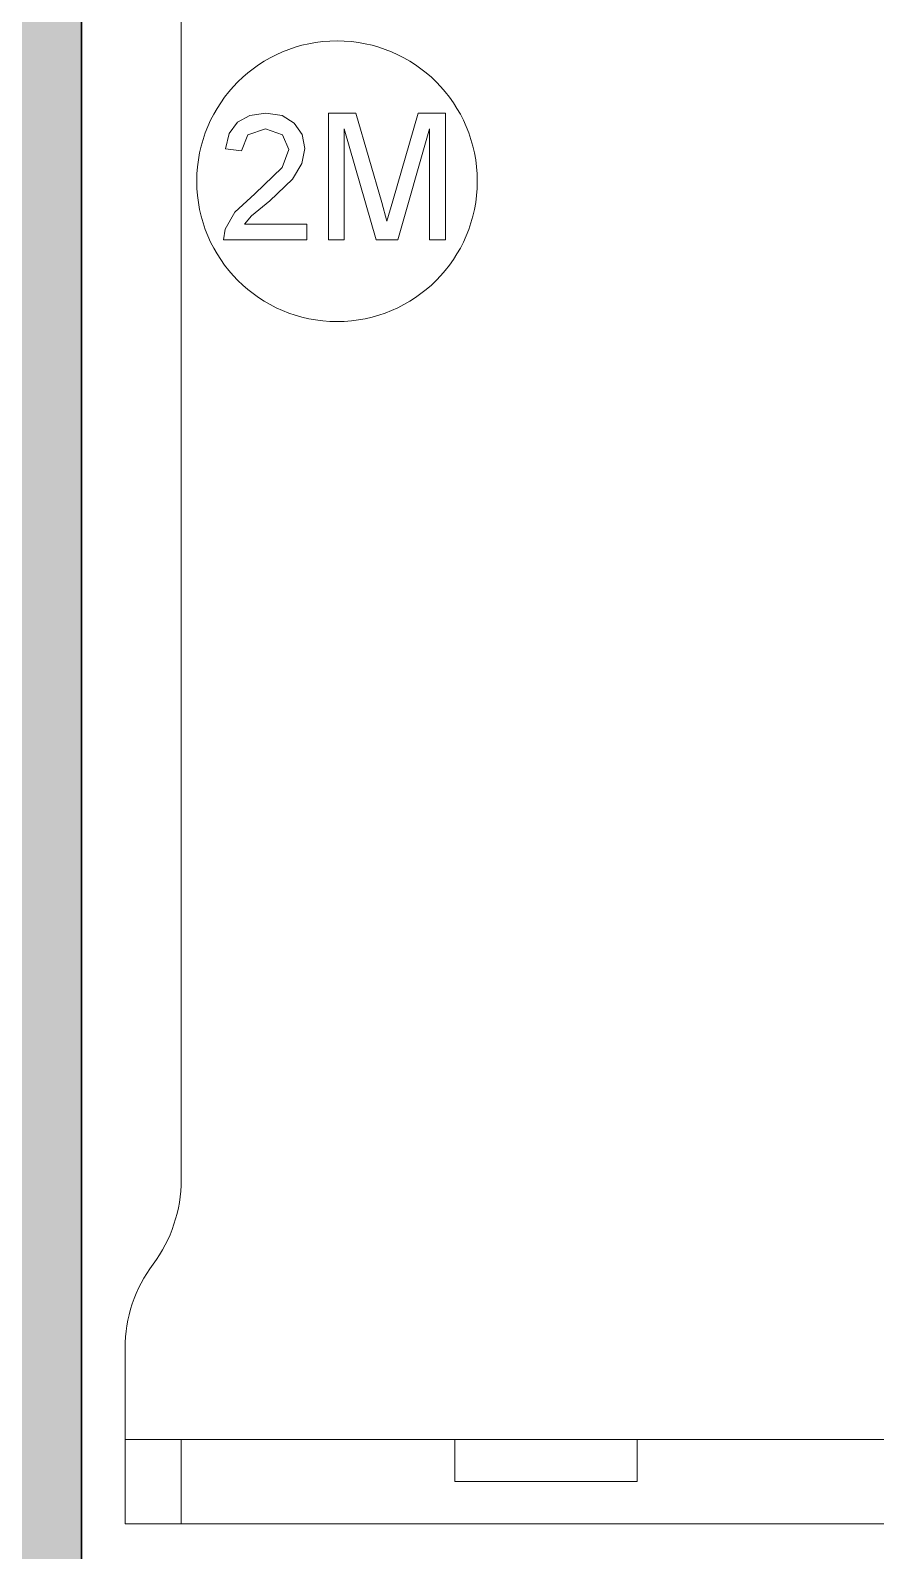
# Model space of a CAD drawing. Header units: millimetres. Extents: x 155927 to 317870, y -36033 to 97293.
# Drawn here: x 210704 to 211307, y 16804 to 17887 of the extents above; entities that cross this region are included whole.
import ezdxf

# ---------------------------------------------------------------- set-up
doc = ezdxf.new("R2010")
doc.units = ezdxf.units.MM
doc.header["$MEASUREMENT"] = 0
for name, color, linetype, lineweight in [('A-WALL', 7, 'CONTINUOUS', 9), ('A-WALL-PATT', 7, 'CONTINUOUS', 9), ('I-FURN', 8, 'CONTINUOUS', 9)]:
    doc.layers.add(name, color=color, linetype=linetype, lineweight=lineweight)

msp = doc.modelspace()

# ---------------------------------------------------------------- hatches: boundary and pattern name
at = {"layer": 'A-WALL-PATT'}
msp.add_hatch(color=256, dxfattribs=at).paths.add_polyline_path([(210618.8, 15107.6), (210740.8, 15107.6), (210740.8, 20716.3), (210735.8, 20716.3), (210735.8, 22275.7), (210740.8, 22275.7), (210740.8, 22377.3), (210735.8, 22377.3), (210735.8, 23936.7), (210740.8, 23936.7), (210740.8, 26907.6), (210618.8, 26907.6), (210618.8, 24146), (210673, 24146), (210673, 22014.6), (210618.8, 22014.6), (210618.8, 20817), (210673, 20817), (210673, 18685.6), (210618.8, 18685.6), (210618.8, 17008.8), (210645.8, 17008.8), (210645.8, 15808.8), (210618.8, 15808.8), (210618.8, 15606.6)], flags=0)

# ---------------------------------------------------------------- linework, layer by layer
at = {"layer": 'A-WALL', "lineweight": 30}
msp.add_line((210740.8, 15707.6), (210740.8, 20077.6), dxfattribs=at)
at = {"layer": 'I-FURN'}
for p, q in [((210811.9, 18177.9), (210811.9, 17067.9)), ((210811.9, 17067.9), (210811.9, 18177.9)), ((210852.1, 17821.5), (210846.2, 17813.5)), ((210860.9, 17826.4), (210852.1, 17821.5)), ((210872.3, 17828), (210860.9, 17826.4)), ((210883.8, 17826.2), (210872.3, 17828)), ((210892.5, 17820.8), (210883.8, 17826.2)), ((210898.1, 17812.7), (210892.5, 17820.8)), ((210936.4, 17828), (210916.9, 17828)), ((210916.9, 17828), (210916.9, 17737.6)), ((210954.9, 17764.3), (210936.4, 17828)), ((210980.8, 17828), (210962.7, 17765.4)), ((211000.3, 17828), (210980.8, 17828)), ((211000.3, 17737.6), (211000.3, 17828)), ((210846.2, 17813.5), (210843.5, 17802.6)), ((210854.8, 17801.2), (210859.5, 17812.6)), ((210859.5, 17812.6), (210872.1, 17816.7)), ((210872.1, 17816.7), (210884.1, 17812.5)), ((210884.1, 17812.5), (210888.7, 17802.1)), ((210900, 17802.8), (210898.1, 17812.7)), ((210928.2, 17737.6), (210928.2, 17816.7)), ((210928.2, 17816.7), (210951, 17737.6)), ((210966.3, 17737.6), (210989, 17816.7)), ((210989, 17816.7), (210989, 17737.6)), ((210843.5, 17802.6), (210854.8, 17801.2)), ((210888.7, 17802.1), (210883.8, 17789.3)), ((210898, 17792.1), (210900, 17802.8)), ((210883.8, 17789.3), (210864.3, 17770.5)), ((210891.3, 17781), (210898, 17792.1)), ((210875.1, 17765.5), (210891.3, 17781)), ((210864.3, 17770.5), (210850.1, 17757.4)), ((210862.1, 17754.7), (210875.1, 17765.5)), ((210962.7, 17765.4), (210958.6, 17751)), ((210850.1, 17757.4), (210843.3, 17745.4)), ((210857, 17748.9), (210862.1, 17754.7)), ((210958.6, 17751), (210954.9, 17764.3)), ((210843.3, 17745.4), (210842.1, 17737.6)), ((210901.4, 17748.9), (210857, 17748.9)), ((210901.4, 17737.6), (210901.4, 17748.9)), ((210842.1, 17737.6), (210901.4, 17737.6)), ((210916.9, 17737.6), (210928.2, 17737.6)), ((210951, 17737.6), (210966.3, 17737.6)), ((210989, 17737.6), (211000.3, 17737.6)), ((210771.9, 16947.9), (210771.9, 16822.9)), ((210771.9, 16822.9), (210771.9, 16947.9)), ((210811.9, 16882.9), (210771.9, 16882.9)), ((210771.9, 16882.9), (211006.9, 16882.9)), ((210771.9, 16822.9), (210771.9, 16882.9)), ((210771.9, 16822.9), (210771.9, 16882.9)), ((211531.9, 16882.9), (210811.9, 16882.9)), ((210811.9, 16822.9), (210811.9, 16882.9)), ((210811.9, 16822.9), (210811.9, 16882.9)), ((211006.9, 16882.9), (211136.9, 16882.9)), ((211006.9, 16852.9), (211006.9, 16882.9)), ((211006.9, 16852.9), (211006.9, 16882.9)), ((211136.9, 16882.9), (211571.9, 16882.9)), ((211136.9, 16882.9), (211136.9, 16852.9)), ((211136.9, 16852.9), (211136.9, 16882.9)), ((211136.9, 16852.9), (211006.9, 16852.9)), ((211006.9, 16852.9), (211136.9, 16852.9)), ((210771.9, 16822.9), (210811.9, 16822.9)), ((211571.9, 16822.9), (210771.9, 16822.9)), ((210771.9, 16822.9), (211571.9, 16822.9)), ((211571.9, 16822.9), (210771.9, 16822.9)), ((210811.9, 16822.9), (211531.9, 16822.9))]:
    msp.add_line(p, q, dxfattribs=at)
for centre, start, end in [((210923, 17779.5), 0, 180), ((210923, 17779.5), 180, 0), ((210711.9, 17067.9), 323.1301, 0), ((210711.9, 17067.9), 323.1301, 0), ((210871.9, 16947.9), 143.1301, 180), ((210871.9, 16947.9), 143.1301, 180)]:
    msp.add_arc(centre, 100, start, end, dxfattribs=at)

doc.saveas('drawing.dxf')
